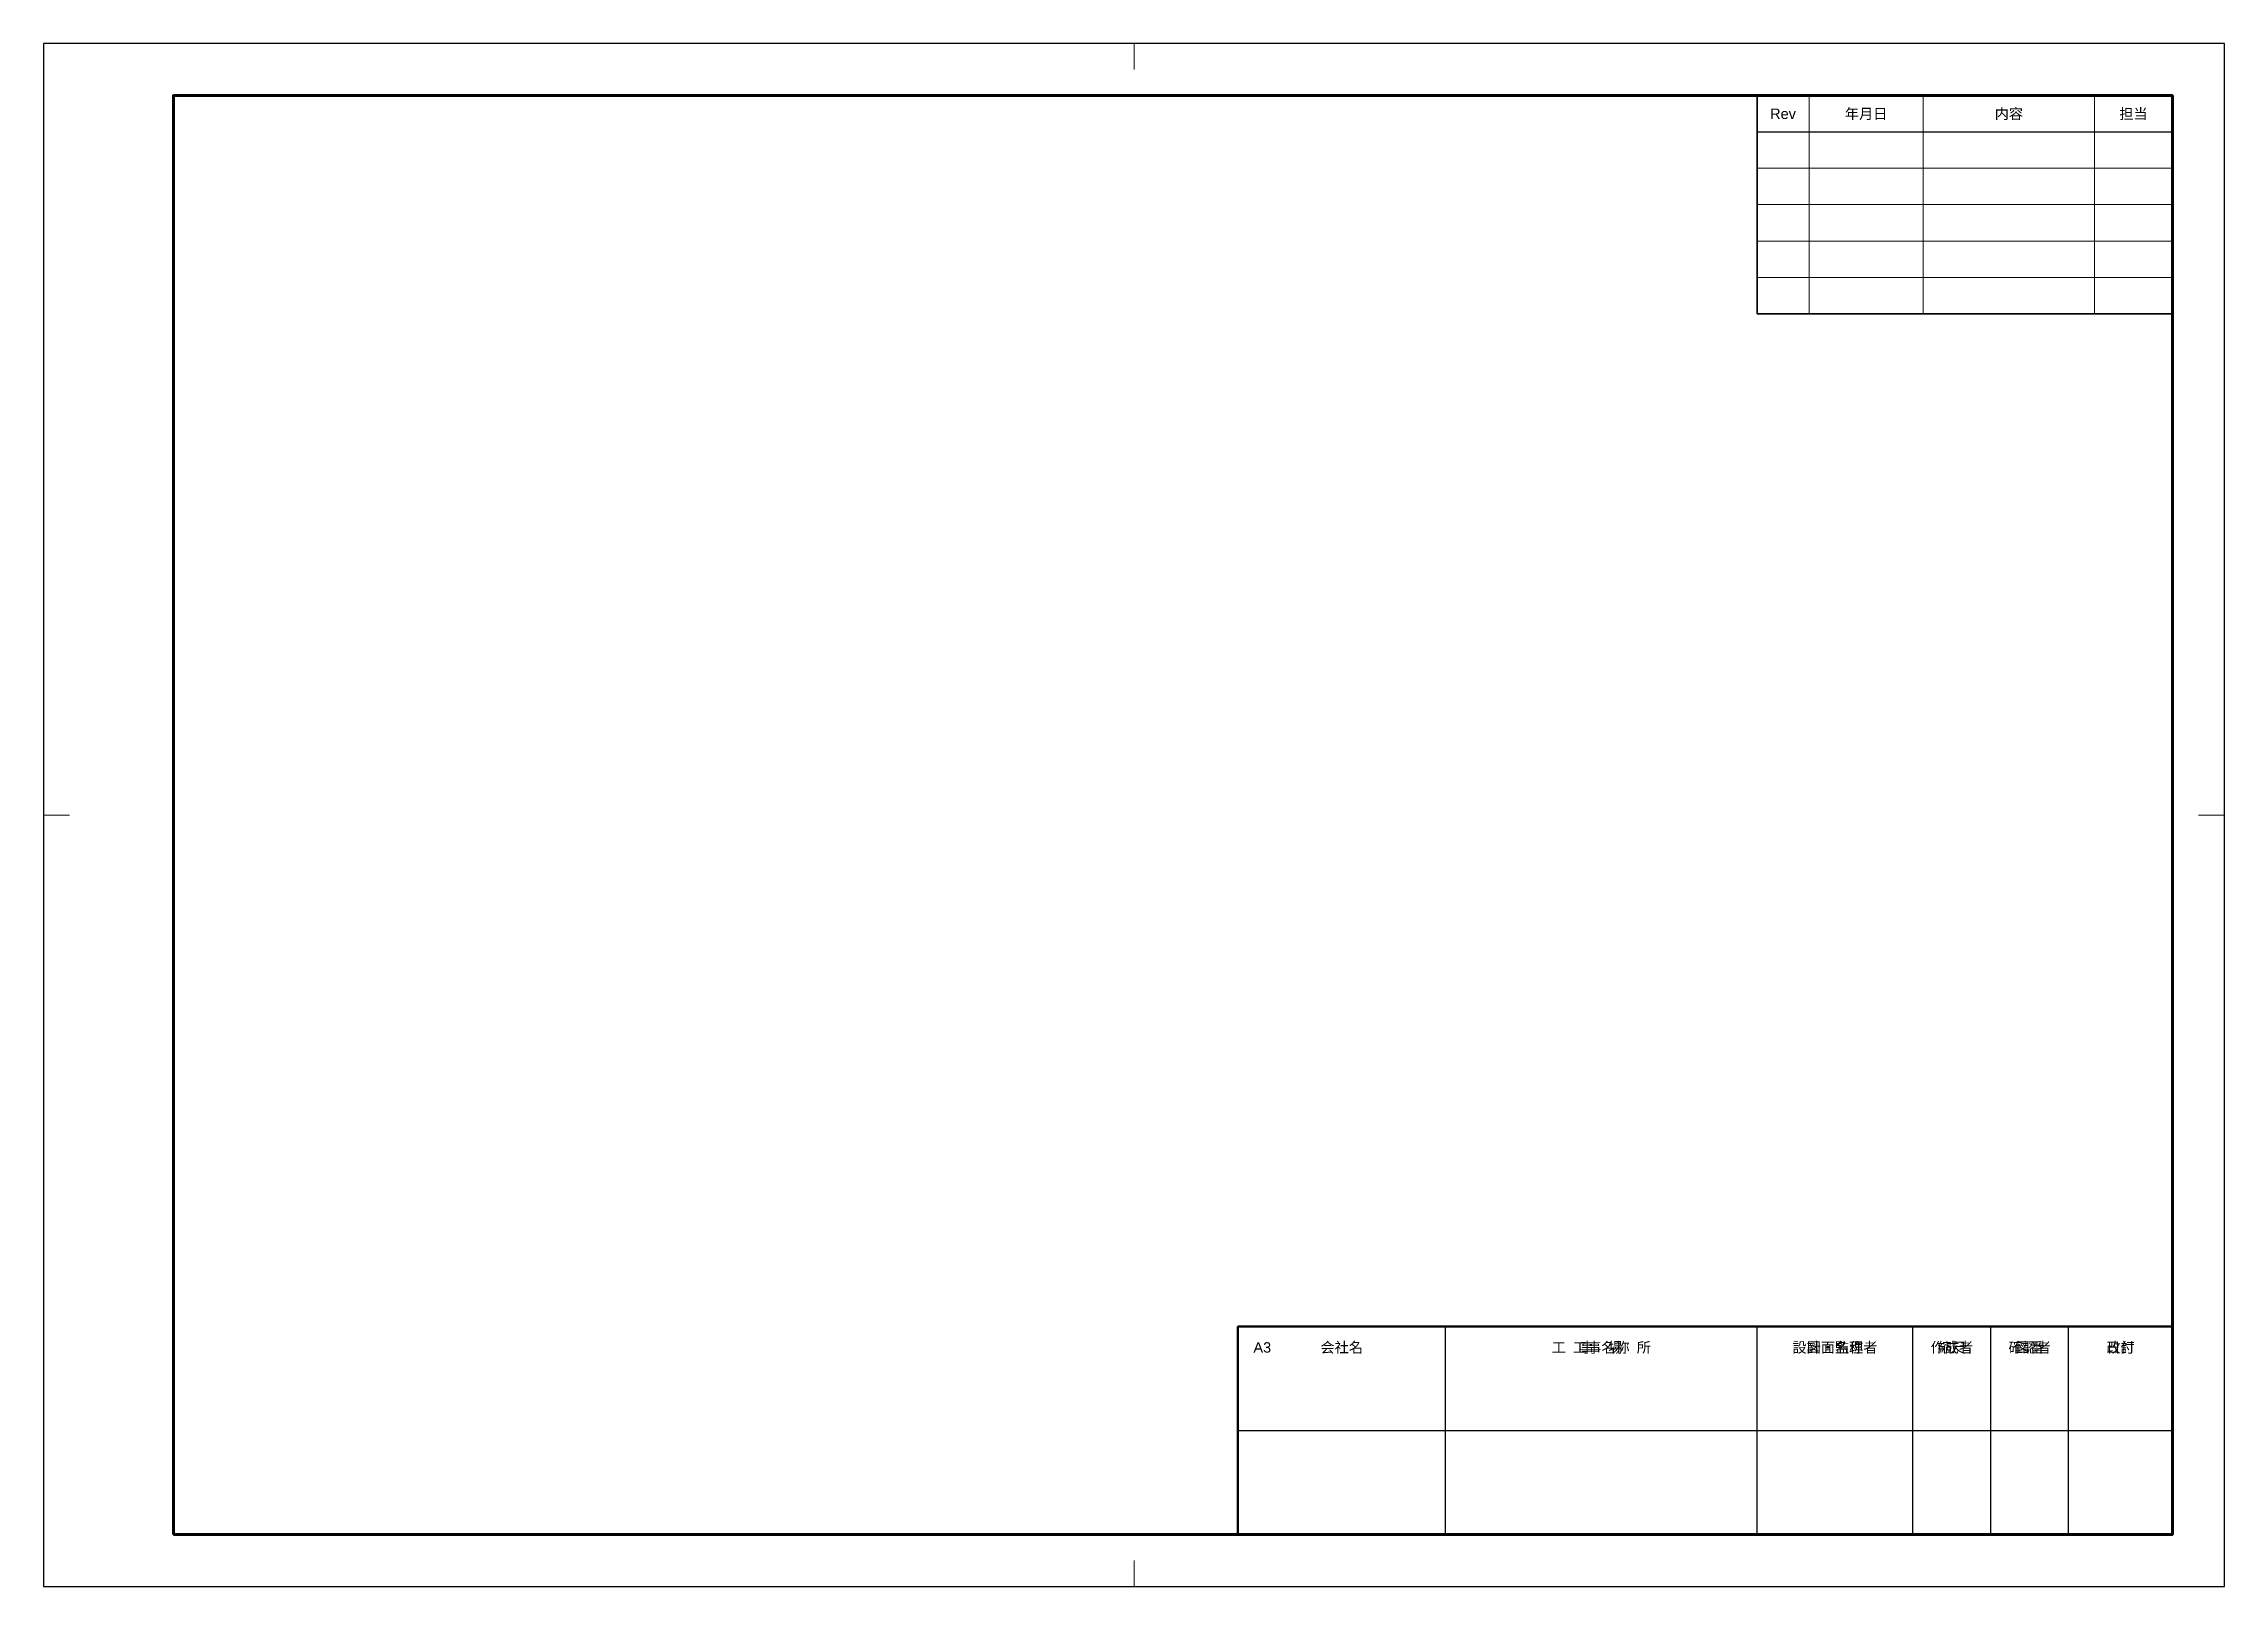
# Paper-space layout 'Layout1' of a CAD drawing. Header units: millimetres. Extents: x 0 to 420, y 0 to 297.
import ezdxf
from ezdxf.enums import TextEntityAlignment as Align

# ---------------------------------------------------------------- set-up
doc = ezdxf.new("R2010")
doc.units = ezdxf.units.MM
doc.layers.add('A-ANNO-FRAM', color=7, linetype='Continuous', lineweight=50)
doc.layers.add('A-ANNO-TTLB', color=7, linetype='Continuous', lineweight=25)
doc.styles.get("Standard").update_dxf_attribs({"font": 'arial.ttf'})

psp = doc.layouts.get("Layout1")

# ---------------------------------------------------------------- linework, layer by layer
at = {"layer": 'A-ANNO-FRAM', "lineweight": 13}
for p, q in [((210, 297), (210, 292)), ((0, 148.5), (5, 148.5)), ((420, 148.5), (415, 148.5)), ((210, 0), (210, 5))]:
    psp.add_line(p, q, dxfattribs=at)
at = {"layer": 'A-ANNO-FRAM', "lineweight": 70}
psp.add_lwpolyline([(25, 10), (410, 10), (410, 287), (25, 287), (25, 10)], dxfattribs=at)
at = {"layer": 'A-ANNO-TTLB', "lineweight": 13}
for p, q in [((340, 245), (340, 287)), ((362, 245), (362, 287)), ((395, 245), (395, 287)), ((410, 245), (410, 287)), ((330, 273), (410, 273)), ((330, 266), (410, 266)), ((330, 259), (410, 259)), ((330, 252), (410, 252)), ((330, 245), (410, 245))]:
    psp.add_line(p, q, dxfattribs=at)
at = {"layer": 'A-ANNO-TTLB', "lineweight": 25}
for p, q in [((330, 280), (410, 280)), ((270, 10), (270, 50)), ((330, 10), (330, 50)), ((360, 10), (360, 50)), ((375, 10), (375, 50)), ((390, 10), (390, 50)), ((230, 30), (410, 30))]:
    psp.add_line(p, q, dxfattribs=at)
at = {"layer": 'A-ANNO-TTLB', "lineweight": 35}
psp.add_lwpolyline([(330, 245), (410, 245), (410, 287), (330, 287), (330, 245)], dxfattribs=at)
at = {"layer": 'A-ANNO-TTLB', "lineweight": 50}
psp.add_lwpolyline([(230, 10), (410, 10), (410, 50), (230, 50), (230, 10)], dxfattribs=at)
at = {"layer": 'DEFPOINTS'}
psp.add_lwpolyline([(0, 0), (420, 0), (420, 297), (0, 297), (0, 0)], dxfattribs=at)

# ---------------------------------------------------------------- texts
at = {"layer": 'A-ANNO-TTLB'}
for s, p in [('Rev', (335, 283.5)), ('年月日', (351, 283.5)), ('内容', (378.5, 283.5)), ('担当', (402.5, 283.5))]:
    psp.add_text(s, height=2, dxfattribs=at).set_placement(p, align=Align.MIDDLE_CENTER)
at = {"layer": 'A-ANNO-TTLB', "color": 253}
psp.add_text('A3', height=2, dxfattribs=at).set_placement((233, 47), align=Align.TOP_LEFT)
at = {"layer": 'A-ANNO-TTLB'}
for s, p in [('会社名', (250, 47)), ('工\u3000事\u3000場\u3000所', (300, 47)), ('工事名称', (300, 47)), ('設計・監理者', (345, 47)), ('図面名称', (345, 47)), ('作成者', (367.5, 47)), ('縮尺', (367.5, 47)), ('確認者', (382.5, 47)), ('図番', (382.5, 47)), ('改訂', (400, 47)), ('日付', (400, 47))]:
    psp.add_text(s, height=2, dxfattribs=at).set_placement(p, align=Align.TOP_CENTER)

doc.saveas('drawing.dxf')
